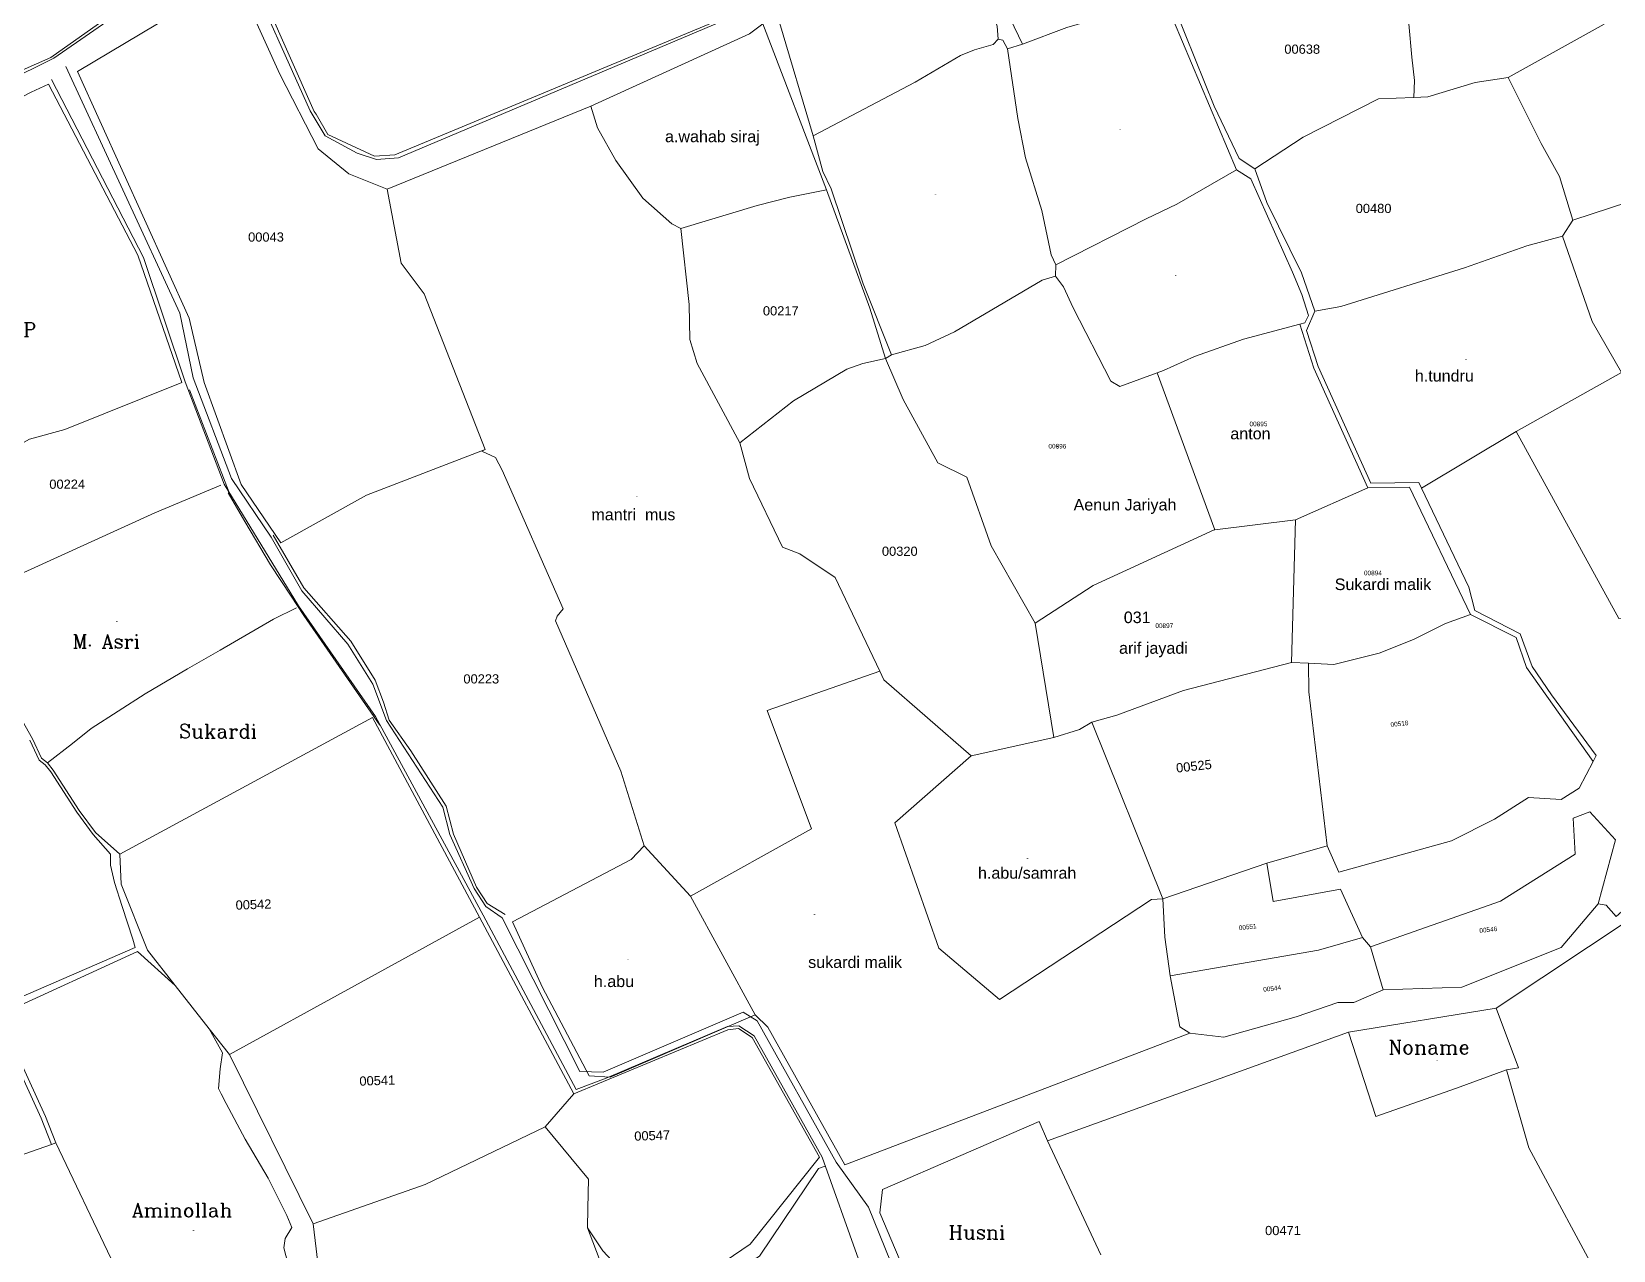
# Model space of a CAD drawing. Header units: metres. Extents: x 338938 to 356758, y 527808 to 538923.
# Drawn here: x 355370.7 to 355714.2, y 534470.6 to 534735.1 of the extents above; entities that cross this region are included whole.
import ezdxf
from ezdxf.enums import TextEntityAlignment as Align

# ---------------------------------------------------------------- set-up
doc = ezdxf.new("R2010")
doc.units = ezdxf.units.M
doc.header["$MEASUREMENT"] = 0
for name, color, linetype in [('020100', 7, 'Continuous'), ('030100', 160, 'Continuous'), ('040100', 20, 'Continuous'), ('080201', 7, 'Continuous'), ('Bidang sudah ada Hak', 200, 'Continuous'), ('tn_lai', 7, 'Continuous')]:
    doc.layers.add(name, color=color, linetype=linetype)
doc.styles.add('romanc', font='romanc.shx')
doc.styles.add('ROMANS', font='arial.ttf')
doc.styles.get("Standard").update_dxf_attribs({"font": 'arial.ttf'})

msp = doc.modelspace()

# ---------------------------------------------------------------- linework, layer by layer
at = {"layer": '020100', "lineweight": 9}
for points, elevation in [([(355416.37, 534753.25), (355432.09, 534717.78), (355432.49, 534717.22), (355435.04, 534712.76), (355445.17, 534708.04), (355449.59, 534708.36), (355519.36, 534737.36), (355524.19, 534741.72), (355527.64, 534753.64), (355536.41, 534761.45), (355555.14, 534768.95), (355555.72, 534769.62), (355556.52, 534770.96), (355556.84, 534773.02), (355556.82, 534774.52), (355556.57, 534775.89), (355500.28, 534872.27), (355381.73, 534832.89)], -0.05), ([(355343.52, 534714.35), (355366.24, 534725.63), (355374.9, 534729.52), (355395.1, 534743.84), (355416.37, 534753.25)], -0.54), ([(355672.56, 534636), (355671.96, 534637.26), (355661.56, 534637.1), (355650.13, 534662.45), (355647.6, 534670.26), (355649.36, 534674.4)], 56.52), ([(355646.1, 534671.62), (355649.2, 534662.09), (355660.92, 534636.09)], 56.52), ([(355627.64, 534626.99), (355615.14, 534661.02)], 55.95), ([(355660.92, 534636.09), (355669.97, 534636.23), (355683.21, 534608.59), (355677.76, 534606.62), (355670.84, 534603.17), (355663.33, 534600.17), (355653.48, 534597.73), (355648, 534598.02), (355644.34, 534598.16)], 56.52), ([(355645.22, 534629.1), (355660.92, 534636.09)], 56.52), ([(355627.64, 534626.99), (355627.56, 534626.99), (355601.22, 534614.88), (355588.68, 534606.74)], 55.92), ([(355645.22, 534629.1), (355627.64, 534626.99)], 55.92), ([(355644.34, 534598.16), (355645.22, 534629.1)], 56.52), ([(355656.7, 534517.92), (355688.78, 534523.12)], 53.92)]:
    msp.add_lwpolyline(points, dxfattribs=dict(at, elevation=elevation))
for points in [[(355580.6, 534733.5), (355580.43, 534736.3), (355578.78, 534740.82), (355573.92, 534751.43), (355567.74, 534763.01), (355563.92, 534764.82), (355546.72, 534757.65), (355541.35, 534754.82), (355535.63, 534748.81), (355533.93, 534744.84), (355532.88, 534738.19), (355533.13, 534737.1), (355540.44, 534712.46)], [(355632.39, 534705.1), (355616.78, 534742.26)], [(355492.17, 534718.94), (355526.61, 534734.65), (355529.5, 534736.77), (355543.35, 534700.78)], [(355580.6, 534733.5), (355579.51, 534732.29), (355575.52, 534731.19), (355572.46, 534729.95), (355562.63, 534724.14), (355540.44, 534712.46)], [(355593.14, 534684.45), (355592.12, 534686.63), (355590.09, 534696.3), (355586.59, 534707.69), (355584.88, 534716.25), (355582.64, 534731.36), (355581.63, 534733.27), (355580.6, 534733.5)], [(355712.23, 534736.7), (355691.39, 534725.16)], [(355585.92, 534732.4), (355582.64, 534731.36), (355584.88, 534716.25), (355586.59, 534707.69), (355590.09, 534696.3), (355592.12, 534686.63), (355593.14, 534684.45)], [(355341.43, 534633.46), (355339.18, 534638.52), (355337.89, 534641.25), (355331.72, 534652.8), (355324.47, 534666.2), (355317.21, 534681.06), (355312.16, 534688.92), (355320.39, 534696.01), (355325.39, 534699.73), (355336.25, 534705.08), (355349.82, 534711.59), (355362.43, 534717.74), (355370.67, 534722), (355374.41, 534723.67), (355393.79, 534686.61), (355403.38, 534658.97)], [(355492.17, 534718.94), (355447.95, 534700.9)], [(355511.7, 534692.34), (355509.77, 534693.39), (355503.46, 534698.98), (355497.58, 534707.14), (355493.65, 534714.23), (355492.17, 534718.94)], [(355540.44, 534712.46), (355542.52, 534704.76), (355544.35, 534700.99), (355551.29, 534680.34), (355557.43, 534664.94)], [(355593.14, 534684.45), (355612.76, 534694.45), (355619.45, 534697.64), (355632.39, 534705.1)], [(355632.39, 534705.1), (355635.49, 534703.17), (355644.52, 534682.89), (355646.57, 534678.02), (355648.02, 534673.52), (355647.22, 534671.91), (355646.1, 534671.62)], [(355705.43, 534694.19), (355733.72, 534703.42)], [(355705.43, 534694.19), (355703.17, 534690.7)], [(355703.17, 534690.7), (355709.63, 534672.2), (355716.02, 534661.09)], [(355593.11, 534682.01), (355590.16, 534681.14), (355571.16, 534669.96), (355564.79, 534667), (355557.43, 534664.94)], [(355593.14, 534684.45), (355593.11, 534682.01)], [(355593.11, 534682.01), (355594.82, 534679.74), (355596.91, 534675.16), (355605.11, 534659.26), (355607.08, 534658.06), (355615.14, 534661.02)], [(355615.14, 534661.02), (355616.5, 534661.52), (355623.25, 534664.6), (355633.93, 534668.35), (355646.1, 534671.62)], [(355556.18, 534664.19), (355557.43, 534664.94)], [(355429.85, 534608.4), (355427.1, 534612.56), (355422.58, 534619.39), (355417.01, 534628.76), (355413.44, 534635)], [(355374.17, 534576.39), (355372.9, 534577.41), (355370.91, 534581.6), (355367.37, 534587.88), (355363.87, 534593.12), (355360.47, 534598.43), (355358.23, 534602.23), (355357.13, 534605.09), (355355.7, 534610.32), (355355.17, 534611.44)], [(355374.17, 534576.39), (355379.63, 534580.57), (355383.7, 534583.81), (355395.39, 534591.4), (355404.6, 534596.82), (355411.66, 534600.83), (355423.27, 534607.57), (355428.23, 534610.04)], [(355429.85, 534608.4), (355446.38, 534584.59)], [(355513.79, 534547.45), (355540.08, 534562.07), (355530.44, 534587.76), (355554.9, 534596.31)], [(355600.93, 534585.2), (355606.41, 534586.71), (355620.88, 534592.11), (355644.34, 534598.16)], [(355592.7, 534581.92), (355598.31, 534583.65), (355600.93, 534585.2)], [(355600.93, 534585.2), (355616.39, 534546.85)], [(355363.36, 534523.37), (355393.23, 534536.34), (355392.68, 534538.14), (355390.38, 534545.22), (355388.7, 534550.4), (355387.87, 534554.18), (355387.88, 534556.56), (355384.09, 534560.83), (355380.53, 534565.68), (355374.88, 534574.43), (355373.71, 534575.93), (355372.38, 534577), (355370.33, 534581.3)], [(355389.89, 534556.55), (355384.6, 534561.24), (355381.07, 534566.05), (355375.41, 534574.8), (355374.17, 534576.39)], [(355574.74, 534577.91), (355558.15, 534563.36), (355567.77, 534536.14), (355580.9, 534525), (355613.9, 534546.71), (355616.39, 534546.85)], [(355513.79, 534547.45), (355503.76, 534558.34)], [(355652.04, 534558.36), (355638.98, 534554.64)], [(355375.04, 534493.53), (355372.81, 534499.25), (355367.18, 534511.61), (355363.7, 534520.1), (355362.64, 534522.47), (355361.63, 534522.68), (355358, 534521.65), (355348.51, 534517.26), (355341.14, 534513.63), (355338.31, 534512.62), (355337.79, 534513.53), (355331.78, 534524.29), (355327.56, 534530.61), (355322.71, 534537.85), (355318.13, 534545.71), (355316.74, 534548.17)], [(355527.83, 534521.72), (355513.79, 534547.45)], [(355475.18, 534541.85), (355481.69, 534527.62), (355491.8, 534508.43), (355496.35, 534508.14), (355527.83, 534521.72)], [(355659.71, 534538.45), (355661.49, 534536.48)], [(355376.01, 534493.87), (355373.75, 534499.64), (355368.12, 534512.02), (355364.64, 534520.5), (355364.68, 534522.11), (355393.7, 534535.42), (355401.93, 534528.06)], [(355664.21, 534527.12), (355661.49, 534536.48)], [(355409.32, 534518.67), (355412.22, 534513.43), (355411.69, 534509.95), (355411.3, 534505.7), (355411.93, 534504.52), (355412.95, 534502.47), (355417.13, 534494.72), (355422.08, 534486.23), (355426.14, 534478.11), (355427.21, 534475.54), (355425.79, 534473.16), (355425.49, 534471.08), (355426.73, 534466.38), (355428.74, 534461.24), (355430.46, 534456.61), (355432.33, 534454.19), (355440.47, 534439.68), (355446.76, 534426.68), (355431.74, 534424.02), (355411.29, 534412.73), (355406.9, 534422.83), (355405.2, 534426.24)], [(355376.01, 534493.87), (355375.04, 534493.53)]]:
    msp.add_lwpolyline(points, dxfattribs=at)
at = {"layer": '020100', "linetype": 'Continuous', "lineweight": 9}
for points, elevation in [([(355787.74, 534450.56), (355799.05, 534461.61), (355781.94, 534487.65), (355767.11, 534492.34), (355763.39, 534508.99), (355754.25, 534518.63), (355752.63, 534529.29), (355747.45, 534538.07), (355747.6, 534540.61), (355738.82, 534556.38), (355688.78, 534523.12)], 53.49), ([(355688.78, 534523.12), (355693.61, 534510.19), (355691, 534509.72)], 52.7), ([(355568.56, 534446.58), (355554.96, 534478.7), (355555.54, 534483.75), (355589.52, 534498.5), (355591.32, 534494.35)], 56.6)]:
    msp.add_lwpolyline(points, dxfattribs=dict(at, elevation=elevation))
at = {"layer": '030100', "lineweight": 9}
msp.add_lwpolyline([(355543.08, 534488.85), (355541.59, 534488.31), (355528.8, 534469.33), (355513.86, 534459.89), (355500.84, 534450.71), (355450.72, 534425.72), (355450.42, 534425.66)], dxfattribs=at)
at = {"layer": '040100', "lineweight": 9}
for points in [[(355499.01, 534874.99), (355501.37, 534872.53), (355557.75, 534775.26), (355557.49, 534771.93), (355556.66, 534769.64), (355555.43, 534768.49), (355537.01, 534760.81), (355528.42, 534752.81), (355525, 534741.71), (355520.19, 534737.19), (355450.37, 534707.71), (355445.6, 534707.36), (355441.45, 534708.74), (355434.46, 534712.52), (355431.25, 534717.94), (355416.53, 534750.72), (355415.36, 534751.77), (355413.61, 534751.62), (355410.67, 534750.43), (355392.02, 534740.67), (355375.59, 534729.32), (355343.24, 534713.37)], [(355499.01, 534874.99), (355501.37, 534872.53), (355557.75, 534775.26), (355557.49, 534771.93), (355556.66, 534769.64), (355555.43, 534768.49), (355537.01, 534760.81), (355528.42, 534752.81), (355525, 534741.71), (355520.19, 534737.19), (355450.37, 534707.71), (355445.6, 534707.36), (355441.45, 534708.74), (355434.46, 534712.52), (355431.25, 534717.94), (355416.53, 534750.72), (355415.36, 534751.77), (355413.61, 534751.62), (355410.67, 534750.43), (355392.02, 534740.67), (355375.59, 534729.32), (355343.24, 534713.37)], [(355378.18, 534727.56), (355402.93, 534673.98), (355405.8, 534659.95), (355414.14, 534638.14), (355422.76, 534625.39), (355429.42, 534613.72), (355439.37, 534602.17), (355444.81, 534593.45), (355447.83, 534585.55), (355460.06, 534566.77), (355461.56, 534560.86), (355466.87, 534549.08), (355469.39, 534545.23), (355472.93, 534542.75), (355489.79, 534509.42), (355494.85, 534509.27), (355525.22, 534522.24), (355528.3, 534520.42), (355545.46, 534489.71), (355552.5, 534479.94), (355564.65, 534449.92)], [(355378.18, 534727.56), (355402.93, 534673.98), (355405.8, 534659.95), (355414.14, 534638.14), (355422.76, 534625.39), (355429.42, 534613.72), (355439.37, 534602.17), (355444.81, 534593.45), (355447.83, 534585.55), (355460.06, 534566.77), (355461.56, 534560.86), (355466.87, 534549.08), (355469.39, 534545.23), (355472.93, 534542.75), (355489.79, 534509.42), (355494.85, 534509.27), (355525.22, 534522.24), (355528.3, 534520.42), (355545.46, 534489.71), (355552.5, 534479.94), (355564.65, 534449.92)], [(355378.18, 534727.56), (355402.93, 534673.98), (355405.8, 534659.95), (355414.14, 534638.14), (355422.76, 534625.39), (355429.42, 534613.72), (355439.37, 534602.17), (355444.81, 534593.45), (355447.83, 534585.55), (355460.06, 534566.77), (355461.56, 534560.86), (355466.87, 534549.08), (355469.39, 534545.23), (355472.93, 534542.75), (355489.79, 534509.42), (355494.85, 534509.27), (355525.22, 534522.24), (355528.3, 534520.42), (355545.46, 534489.71), (355552.5, 534479.94), (355564.65, 534449.92)], [(355378.18, 534727.56), (355402.93, 534673.98), (355405.8, 534659.95), (355414.14, 534638.14), (355422.76, 534625.39), (355429.42, 534613.72), (355439.37, 534602.17), (355444.81, 534593.45), (355447.83, 534585.55), (355460.06, 534566.77), (355461.56, 534560.86), (355466.87, 534549.08), (355469.39, 534545.23), (355472.93, 534542.75), (355489.79, 534509.42), (355494.85, 534509.27), (355525.22, 534522.24), (355528.3, 534520.42), (355545.46, 534489.71), (355552.5, 534479.94), (355564.65, 534449.92)], [(355378.18, 534727.56), (355402.93, 534673.98), (355405.8, 534659.95), (355414.14, 534638.14), (355422.76, 534625.39), (355429.42, 534613.72), (355439.37, 534602.17), (355444.81, 534593.45), (355447.83, 534585.55), (355460.06, 534566.77), (355461.56, 534560.86), (355466.87, 534549.08), (355469.39, 534545.23), (355472.93, 534542.75), (355489.79, 534509.42), (355494.85, 534509.27), (355525.22, 534522.24), (355528.3, 534520.42), (355545.46, 534489.71), (355552.5, 534479.94), (355564.65, 534449.92)], [(355378.18, 534727.56), (355402.93, 534673.98), (355405.8, 534659.95), (355414.14, 534638.14), (355422.76, 534625.39), (355429.42, 534613.72), (355439.37, 534602.17), (355444.81, 534593.45), (355447.83, 534585.55), (355460.06, 534566.77), (355461.56, 534560.86), (355466.87, 534549.08), (355469.39, 534545.23), (355472.93, 534542.75), (355489.79, 534509.42), (355494.85, 534509.27), (355525.22, 534522.24), (355528.3, 534520.42), (355545.46, 534489.71), (355552.5, 534479.94), (355564.65, 534449.92)], [(355375.02, 534724.71), (355395.03, 534686.1), (355404.09, 534659.08), (355412.57, 534636.91), (355428.69, 534610.49), (355445.43, 534586.46), (355468.79, 534543.32), (355489.02, 534505.49), (355495.48, 534507.97), (355521.87, 534519.12), (355524.31, 534519.33), (355527.66, 534517.11), (355542.38, 534490.81), (355550.3, 534468.67)], [(355375.02, 534724.71), (355395.03, 534686.1), (355404.09, 534659.08), (355412.57, 534636.91), (355428.69, 534610.49), (355445.43, 534586.46), (355468.79, 534543.32), (355489.02, 534505.49), (355495.48, 534507.97), (355521.87, 534519.12), (355524.31, 534519.33), (355527.66, 534517.11), (355542.38, 534490.81), (355550.3, 534468.67)], [(355375.02, 534724.71), (355395.03, 534686.1), (355404.09, 534659.08), (355412.57, 534636.91), (355428.69, 534610.49), (355445.43, 534586.46), (355468.79, 534543.32), (355489.02, 534505.49), (355495.48, 534507.97), (355521.87, 534519.12), (355524.31, 534519.33), (355527.66, 534517.11), (355542.38, 534490.81), (355550.3, 534468.67)], [(355375.02, 534724.71), (355395.03, 534686.1), (355404.09, 534659.08), (355412.57, 534636.91), (355428.69, 534610.49), (355445.43, 534586.46), (355468.79, 534543.32), (355489.02, 534505.49), (355495.48, 534507.97), (355521.87, 534519.12), (355524.31, 534519.33), (355527.66, 534517.11), (355542.38, 534490.81), (355550.3, 534468.67)], [(355375.02, 534724.71), (355395.03, 534686.1), (355404.09, 534659.08), (355412.57, 534636.91), (355428.69, 534610.49), (355445.43, 534586.46), (355468.79, 534543.32), (355489.02, 534505.49), (355495.48, 534507.97), (355521.87, 534519.12), (355524.31, 534519.33), (355527.66, 534517.11), (355542.38, 534490.81), (355550.3, 534468.67)], [(355375.02, 534724.71), (355395.03, 534686.1), (355404.09, 534659.08), (355412.57, 534636.91), (355428.69, 534610.49), (355445.43, 534586.46), (355468.79, 534543.32), (355489.02, 534505.49), (355495.48, 534507.97), (355521.87, 534519.12), (355524.31, 534519.33), (355527.66, 534517.11), (355542.38, 534490.81), (355550.3, 534468.67)]]:
    msp.add_lwpolyline(points, dxfattribs=at)
at = {"layer": 'Bidang sudah ada Hak', "lineweight": 9}
for points, elevation in [([(355666.51, 534754.99), (355667.29, 534749.37), (355669.77, 534736.81), (355670.43, 534729.57), (355671, 534724.5), (355670.9, 534720.81)], 52.49), ([(355691.39, 534725.16), (355684.24, 534724.03), (355673.95, 534720.92), (355670.9, 534720.81)], 52.49), ([(355588.68, 534606.74), (355592.7, 534581.92)], 55.92), ([(355656.7, 534517.92), (355591.32, 534494.35)], 53.92), ([(355656.7, 534517.92), (355662.64, 534499.63), (355680.14, 534505.74), (355691, 534509.72)], 53.92), ([(355712.26, 534462.26), (355695.86, 534492.79), (355691, 534509.72)], 53.92), ([(355591.32, 534494.35), (355602.9, 534469.6)], 53.92)]:
    msp.add_lwpolyline(points, dxfattribs=dict(at, elevation=elevation))
for points in [[(355447.95, 534700.9), (355439.61, 534704.21), (355432.99, 534709.64), (355424.61, 534725.84), (355415.06, 534746.97), (355380.71, 534726.45), (355404.98, 534672.9), (355408.2, 534658.97), (355416.27, 534636.8), (355424.83, 534624.16)], [(355581.43, 534741.72), (355585.92, 534732.4)], [(355616.78, 534742.26), (355595.53, 534736.03), (355585.92, 534732.4)], [(355619.1, 534739.78), (355627.54, 534718.92), (355632.99, 534707.58), (355636.35, 534705.3)], [(355705.43, 534694.19), (355702.49, 534703.67), (355698.51, 534710.85), (355691.39, 534725.16)], [(355670.9, 534720.81), (355663.19, 534720.53), (355646.88, 534712.21), (355636.35, 534705.3)], [(355636.35, 534705.3), (355638.95, 534698.05), (355646.47, 534682.75), (355649.36, 534674.4)], [(355469.26, 534644.43), (355455.98, 534678.18), (355450.95, 534684.86), (355447.95, 534700.9)], [(355511.7, 534692.34), (355528.3, 534697.35), (355535.41, 534699.18), (355543.35, 534700.78)], [(355556.18, 534664.19), (355552.75, 534675.11), (355543.35, 534700.78)], [(355511.7, 534692.34), (355513.53, 534675.87), (355513.69, 534668.3), (355515.24, 534663.06), (355524.5, 534645.87)], [(355649.36, 534674.4), (355655, 534675.41), (355681.89, 534683.86), (355695.4, 534688.63), (355703.17, 534690.7)], [(355524.5, 534645.87), (355536.2, 534654.96), (355547.79, 534661.85), (355551.2, 534663.07), (355556.18, 534664.19)], [(355588.68, 534606.74), (355579.11, 534623.5), (355573.84, 534638.39), (355567.5, 534641.54), (355559.96, 534655.22), (355556.18, 534664.19)], [(355403.38, 534658.97), (355377.94, 534648.73), (355370.29, 534646.68), (355368.31, 534645.59), (355356.96, 534641.57), (355343.14, 534634.73), (355341.43, 534633.46)], [(355716.02, 534661.09), (355693.08, 534648.32)], [(355413.44, 534635), (355413.62, 534635.08), (355405.01, 534657.33)], [(355693.08, 534648.32), (355672.56, 534636)], [(355737.62, 534617.73), (355729.24, 534613.36), (355718.64, 534607.84), (355715.4, 534607.7), (355693.08, 534648.32)], [(355424.83, 534624.16), (355443.48, 534634.48), (355469.26, 534644.43)], [(355469.26, 534644.43), (355468.52, 534644.06), (355471.49, 534642.7), (355472.89, 534639.88), (355486.18, 534609.83), (355484.83, 534608.21), (355484.52, 534607.19), (355498.68, 534574.58), (355503.76, 534558.34)], [(355524.5, 534645.87), (355526.62, 534638.12), (355533.76, 534623.22), (355537.56, 534621.73), (355545.22, 534616.61), (355554.9, 534596.31)], [(355355.17, 534611.44), (355397.52, 534630.69), (355411.81, 534636.64)], [(355672.56, 534636), (355682.84, 534614.5), (355684.12, 534609.47), (355693.97, 534604.37), (355696.57, 534597.33), (355700.81, 534591.13), (355710.49, 534577.97), (355709.81, 534576.68)], [(355423.21, 534625.8), (355429.87, 534614.38), (355440.05, 534602.81), (355445.31, 534594.3), (355447.14, 534589.58), (355448.41, 534585.63), (355453.11, 534578.98), (355460.74, 534566.98), (355462.33, 534560.9), (355467.33, 534549.37), (355469.67, 534545.85), (355473.55, 534543.49)], [(355709.81, 534576.68), (355695.37, 534597.09), (355693.12, 534603.57), (355683.21, 534608.59), (355677.76, 534606.62), (355670.84, 534603.17), (355663.33, 534600.17), (355653.48, 534597.73), (355648, 534598.02)], [(355554.9, 534596.31), (355555.82, 534594.38), (355574.74, 534577.91)], [(355648, 534598.02), (355644.34, 534598.16), (355620.88, 534592.11), (355606.41, 534586.71), (355600.93, 534585.2), (355616.39, 534546.85)], [(355652.04, 534558.36), (355648.12, 534591.8), (355648, 534598.02)], [(355444.76, 534586.23), (355389.89, 534556.55)], [(355444.76, 534586.23), (355467.99, 534542.87)], [(355710.92, 534545.78), (355712.68, 534545.47), (355714.84, 534543), (355724.2, 534551.34), (355736.28, 534564.72), (355738.42, 534566.02), (355755.18, 534583.68)], [(355574.74, 534577.91), (355592.7, 534581.92)], [(355652.04, 534558.36), (355654.63, 534552.66), (355679.06, 534559.47), (355688.42, 534564.18), (355695.81, 534568.89), (355702.87, 534568.42), (355706.77, 534570.9), (355709.81, 534576.68)], [(355710.92, 534545.78), (355714.65, 534559.66), (355709.1, 534565.72), (355705.5, 534564.4), (355705.91, 534556.59), (355689.73, 534546.38), (355661.49, 534536.48)], [(355503.76, 534558.34), (355500.95, 534555.42), (355475.18, 534541.85)], [(355389.89, 534556.55), (355390.19, 534550.02), (355395.88, 534535.74), (355401.93, 534528.06)], [(355616.39, 534546.85), (355638.98, 534554.64)], [(355659.71, 534538.45), (355654.96, 534548.97), (355640.36, 534546.27), (355638.98, 534554.64)], [(355527.83, 534521.72), (355530.62, 534519.03), (355547.3, 534489.1), (355622.21, 534517.72), (355620.06, 534519.11), (355618.01, 534530.18), (355616.85, 534538.52), (355616.39, 534546.85)], [(355616.39, 534546.85), (355616.85, 534538.52), (355618.01, 534530.18)], [(355664.21, 534527.12), (355681.33, 534527.7), (355702.85, 534536.33), (355710.92, 534545.78)], [(355413.71, 534513.09), (355467.99, 534542.87)], [(355488.46, 534504.53), (355467.99, 534542.87)], [(355618.01, 534530.18), (355650.18, 534535.75), (355659.71, 534538.45)], [(355401.93, 534528.06), (355409.32, 534518.67)], [(355618.01, 534530.18), (355620.06, 534519.11), (355622.21, 534517.72), (355629.66, 534516.83), (355645.34, 534521.28), (355654.41, 534524.34), (355657.85, 534524.39), (355664.21, 534527.12)], [(355409.32, 534518.67), (355413.71, 534513.09)], [(355491.46, 534475.42), (355494.79, 534470.49), (355503.54, 534461.05), (355512.5, 534462.18), (355526.79, 534471.94), (355541.83, 534490.78), (355527.2, 534516.78), (355524.25, 534518.73), (355521.94, 534518.45), (355488.46, 534504.53)], [(355413.71, 534513.09), (355431.88, 534476.32)], [(355482.24, 534497.36), (355488.46, 534504.53)], [(355482.24, 534497.36), (355456.22, 534484.87), (355431.88, 534476.32)], [(355482.24, 534497.36), (355491.69, 534486.04), (355491.55, 534479.72), (355491.46, 534475.42)], [(355375.04, 534493.53), (355366.39, 534490.51), (355356.18, 534485.91), (355344.66, 534479.49), (355337.81, 534474.69), (355317.39, 534468.92)], [(355376.01, 534493.87), (355387.94, 534468.84), (355387.53, 534465.72)], [(355431.88, 534476.32), (355434.52, 534453.97), (355450.2, 534426.34), (355500.24, 534452.43), (355491.46, 534475.42)]]:
    msp.add_lwpolyline(points, dxfattribs=at)

# ---------------------------------------------------------------- texts
at = {"layer": '080201', "color": 6, "lineweight": 9}
for s, p in [('00638', (355646.65, 534730.3)), ('00480', (355662.15, 534695.73)), ('00043', (355421.63, 534689.52)), ('00217', (355533.42, 534673.5)), ('00224', (355378.46, 534635.87)), ('00320', (355559.26, 534621.32)), ('00223', (355468.38, 534593.61)), ('00471', (355642.47, 534473.87, 53.92))]:
    msp.add_text(s, height=2, dxfattribs=at).set_placement(p, align=Align.CENTER)
at = {"layer": '080201', "lineweight": 9}
for p in [(355607.13, 534713.54), (355567, 534699.44), (355619.17, 534681.73), (355682.21, 534663.52), (355637.15, 534649.45), (355593.49, 534644.62), (355502.17, 534633.73), (355662.01, 534617.1), (355389.24, 534606.71), (355616.7, 534605.66), (355411.45, 534583.47), (355587, 534555.29), (355540.76, 534543.04), (355500.25, 534533.4), (355675.97, 534511.45), (355405.91, 534474.46), (355579.47, 534472.7)]:
    msp.add_text('-', height=1, dxfattribs=at).set_placement(p, align=Align.CENTER)
at = {"layer": '080201', "style": 'ROMANS'}
for s, p in [('00895', (355637.15, 534649.45)), ('00896', (355593.49, 534644.62)), ('00894', (355662.01, 534617.1)), ('00897', (355616.7, 534605.66))]:
    msp.add_text(s, height=1, dxfattribs=at).set_placement(p, align=Align.CENTER)
at = {"layer": '080201', "lineweight": 9}
for s, p in [('00518', (355667.82, 534584.38)), ('00551', (355634.86, 534540.27)), ('00546', (355687.11, 534539.68)), ('00544', (355640.17, 534526.91))]:
    msp.add_text(s, height=1, rotation=6.24, dxfattribs=at).set_placement(p, align=Align.CENTER)
at = {"layer": '080201', "color": 6, "lineweight": 9}
for s, rotation, p in [('00525', 6.24, (355623.24, 534574.68)), ('00542', 2.0266, (355418.95, 534544.64)), ('00541', 2.0266, (355445.83, 534506.43)), ('00547', 2.0266, (355505.52, 534494.49))]:
    msp.add_text(s, height=2, rotation=rotation, dxfattribs=at).set_placement(p, align=Align.CENTER)
at = {"layer": 'tn_lai', "lineweight": 9}
for s, p in [('a.wahab siraj', (355508.28, 534711.11)), ('h.tundru', (355671.11, 534659.16)), ('anton', (355631.04, 534646.61)), ('mantri  mus', (355492.29, 534629.04)), ('Aenun Jariyah', (355597, 534631.17)), ('Sukardi malik', (355653.71, 534613.89)), ('031', (355607.9, 534606.72)), ('arif jayadi', (355606.87, 534600.06)), ('h.abu/samrah', (355576.24, 534551.24)), ('sukardi malik', (355539.36, 534531.87)), ('h.abu', (355492.83, 534527.72))]:
    msp.add_text(s, height=2.5, dxfattribs=at).set_placement(p)
at = {"layer": 'tn_lai', "lineweight": 9, "style": 'romanc'}
for s, p in [('Ibrahim P', (355360.62, 534668.95)), ('M. Asri', (355386.96, 534601.26)), ('Sukardi', (355411.23, 534581.76)), ('Aminollah', (355403.43, 534477.81))]:
    msp.add_text(s, height=3, dxfattribs=at).set_placement(p, align=Align.CENTER)
for s, p in [('Noname', (355665.4, 534513.16, -74.63)), ('Husni', (355569.86, 534472.99, -74.63))]:
    msp.add_text(s, height=3, dxfattribs=at).set_placement(p)

doc.saveas('drawing.dxf')
